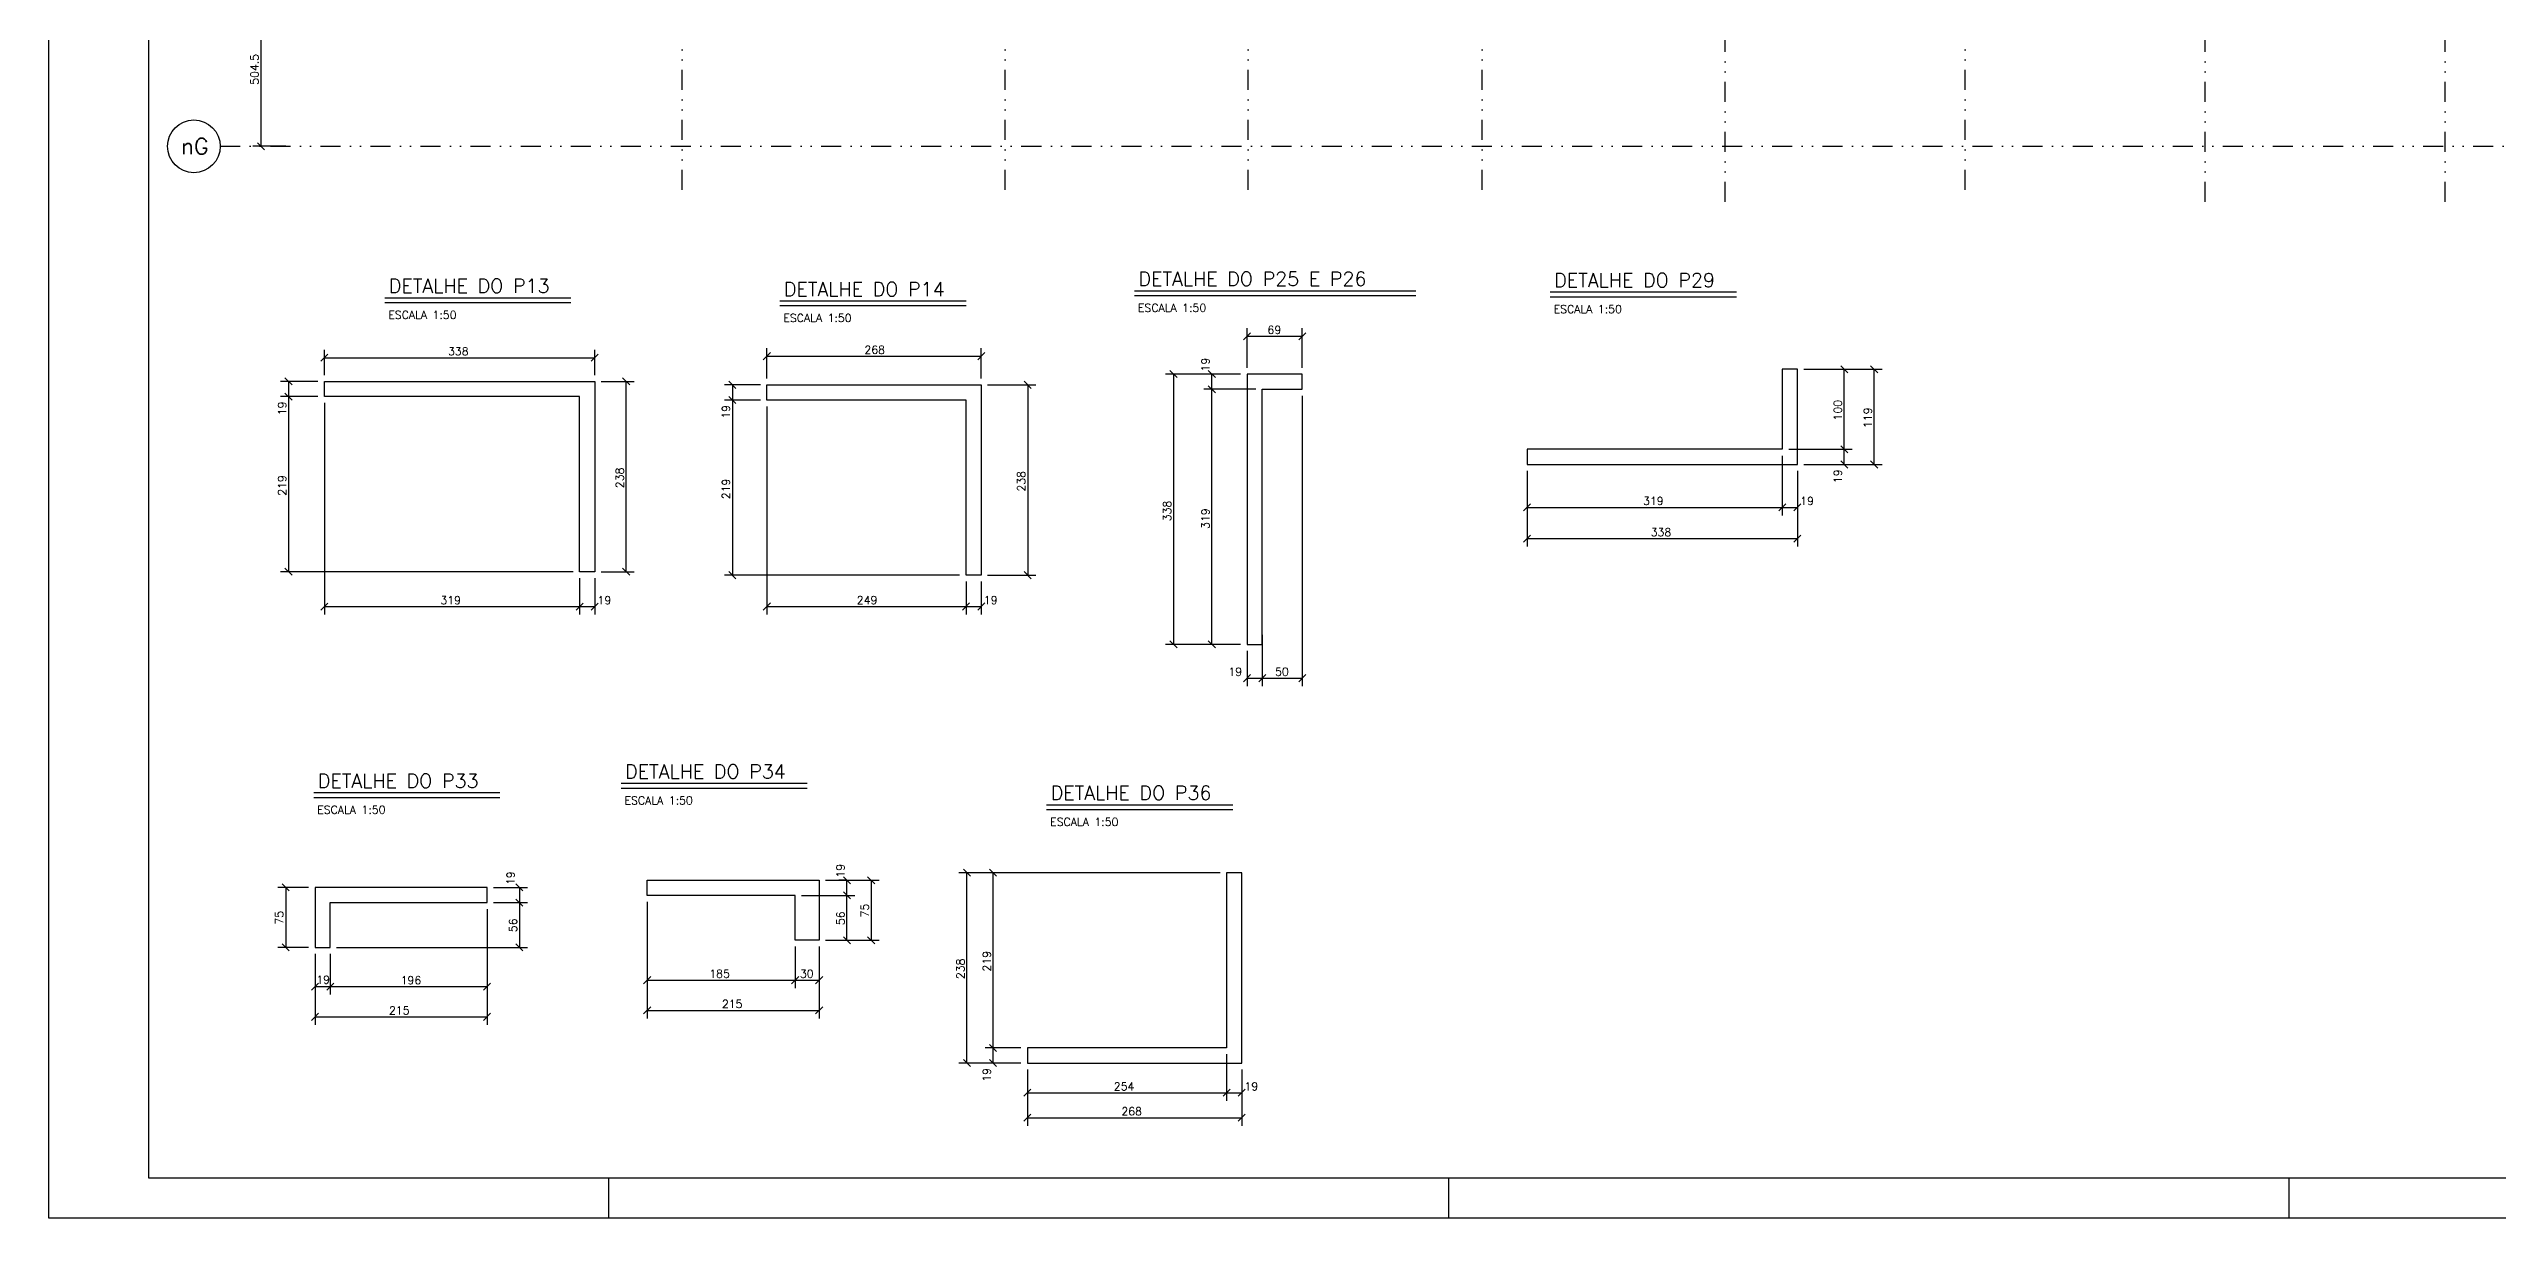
# Model space of a CAD drawing. Extents: x 535712 to 550587, y -55 to 10457.
# Drawn here: x 535712 to 543362, y -55 to 3599 of the extents above; entities that cross this region are included whole.
import ezdxf

# ---------------------------------------------------------------- set-up
doc = ezdxf.new("R2010")
doc.units = 0
doc.header["$LTSCALE"] = 125
doc.header["$MEASUREMENT"] = 0
doc.linetypes.add('DIVIDE', pattern=[1.25, 0.5, -0.25, 0, -0.25, 0, -0.25])
doc.layers.get('0').update_dxf_attribs({"linetype": 'CONTINUOUS'})
for name, color, linetype in [('205', 14, 'DIVIDE'), ('216', 7, 'CONTINUOUS'), ('220', 4, 'CONTINUOUS'), ('221', 5, 'CONTINUOUS'), ('222', 6, 'CONTINUOUS'), ('250', 5, 'CONTINUOUS')]:
    doc.layers.add(name, color=color, linetype=linetype)
doc.styles.get("Standard").update_dxf_attribs({"font": 'ROMANS.SHX'})

msp = doc.modelspace()

# ---------------------------------------------------------------- linework, layer by layer
for p, q in [((535711.8, -55.3), (535711.8, 10457.2)), ((537461.8, -55.3), (537461.8, 69.7)), ((540086.8, -55.3), (540086.8, 69.7)), ((542711.8, -55.3), (542711.8, 69.7)), ((550586.8, -55.3), (535711.8, -55.3))]:
    msp.add_line(p, q)
at = {"layer": '205'}
for p, q in [((537690.1, 3158.6), (537690.1, 9862.8)), ((538699.6, 3158.6), (538699.6, 9862.8)), ((539459.1, 3158.6), (539459.1, 9862.8)), ((540190.1, 3158.6), (540190.1, 9862.8)), ((540949.6, 3121.1), (540949.6, 9862.8)), ((541699.6, 3158.6), (541699.6, 9862.8)), ((542449.6, 3121.1), (542449.6, 9862.8)), ((543199.6, 3121.1), (543199.6, 9862.8)), ((536247.2, 3294.7), (545775.3, 3294.7))]:
    msp.add_line(p, q, dxfattribs=at)
at = {"layer": '216'}
for p, q in [((536363.1, 3305.8), (536385.2, 3283.7)), ((539444.7, 2689.9), (539466.8, 2712)), ((539617.2, 2689.9), (539639.3, 2712)), ((536561.4, 2622.8), (536583.5, 2644.9)), ((537406.4, 2622.8), (537428.5, 2644.9)), ((537944, 2627.8), (537966.1, 2649.9)), ((538614, 2627.8), (538636.1, 2649.9)), ((541332.9, 2586.7), (541310.8, 2608.8)), ((541426.6, 2586.7), (541404.5, 2608.8)), ((536449.4, 2570.9), (536471.5, 2548.8)), ((537526.5, 2548.8), (537504.4, 2570.9)), ((537836.4, 2560.2), (537858.5, 2538.1)), ((538759.2, 2560.2), (538781.3, 2538.1)), ((539214.9, 2593.8), (539237, 2571.7)), ((539356.8, 2571.7), (539334.7, 2593.8)), ((539356.8, 2524.2), (539334.7, 2546.3)), ((539356.8, 2524.2), (539334.7, 2546.3)), ((536449.4, 2523.4), (536471.5, 2501.3)), ((536449.4, 2523.4), (536471.5, 2501.3)), ((537836.4, 2512.7), (537858.5, 2490.6)), ((537836.4, 2512.7), (537858.5, 2490.6)), ((541332.9, 2336.7), (541310.8, 2358.8)), ((541332.9, 2336.7), (541310.8, 2358.8)), ((541332.9, 2289.2), (541310.8, 2311.3)), ((541426.6, 2289.2), (541404.5, 2311.3)), ((540319.7, 2155), (540341.8, 2177.1)), ((541117.2, 2155), (541139.3, 2177.1)), ((541117.2, 2155), (541139.3, 2177.1)), ((541164.7, 2155), (541186.8, 2177.1)), ((540319.7, 2057.5), (540341.8, 2079.5)), ((541164.7, 2057.5), (541186.8, 2079.5)), ((536449.4, 1975.9), (536471.5, 1953.8)), ((537526.5, 1953.8), (537504.4, 1975.9)), ((537836.4, 1965.2), (537858.5, 1943.1)), ((538759.2, 1965.2), (538781.3, 1943.1)), ((536561.4, 1845), (536583.5, 1867.1)), ((537358.9, 1845), (537381, 1867.1)), ((537358.9, 1845), (537381, 1867.1)), ((537406.4, 1845), (537428.5, 1867.1)), ((537944, 1845.2), (537966.1, 1867.3)), ((538566.5, 1845.2), (538588.6, 1867.3)), ((538566.5, 1845.2), (538588.6, 1867.3)), ((538614, 1845.2), (538636.1, 1867.3)), ((539214.9, 1748.8), (539237, 1726.7)), ((539356.8, 1726.7), (539334.7, 1748.8)), ((539444.7, 1621.2), (539466.8, 1643.3)), ((539492.2, 1621.2), (539514.3, 1643.3)), ((539492.2, 1621.2), (539514.3, 1643.3)), ((539617.2, 1621.2), (539639.3, 1643.3)), ((538216.3, 989.5), (538194.2, 1011.6)), ((538270.1, 1011.6), (538292.2, 989.5)), ((538591.5, 1013), (538569.4, 1035)), ((538673.3, 1013), (538651.2, 1035)), ((536440.5, 989.3), (536462.6, 967.2)), ((537170.9, 989.3), (537193, 967.2)), ((537170.9, 941.8), (537193, 919.7)), ((537170.9, 941.8), (537193, 919.7)), ((538216.3, 942), (538194.2, 964.1)), ((538216.3, 942), (538194.2, 964.1)), ((536440.5, 801.8), (536462.6, 779.7)), ((537170.9, 801.8), (537193, 779.7)), ((538216.3, 802), (538194.2, 824.1)), ((538270.1, 824.1), (538292.2, 802)), ((537570, 677.2), (537592.1, 699.3)), ((538032.5, 677.2), (538054.6, 699.3)), ((538032.5, 677.2), (538054.6, 699.3)), ((538107.5, 677.2), (538129.6, 699.3)), ((536532.2, 657), (536554.3, 679.1)), ((536579.7, 657), (536601.8, 679.1)), ((536579.7, 657), (536601.8, 679.1)), ((537069.7, 657), (537091.8, 679.1)), ((536532.2, 562.5), (536554.3, 584.6)), ((537069.7, 562.5), (537091.8, 584.6)), ((537570, 582.7), (537592.1, 604.8)), ((538107.5, 582.7), (538129.6, 604.8)), ((538673.3, 465.5), (538651.2, 487.5)), ((538673.3, 465.5), (538651.2, 487.5)), ((538591.5, 418), (538569.4, 440)), ((538673.3, 418), (538651.2, 440)), ((538758.2, 325.2), (538780.3, 347.3)), ((539380.7, 325.2), (539402.8, 347.3)), ((539380.7, 325.2), (539402.8, 347.3)), ((539428.2, 325.2), (539450.3, 347.3)), ((538758.2, 247.4), (538780.3, 269.4)), ((539428.2, 247.4), (539450.3, 269.4))]:
    msp.add_line(p, q, dxfattribs=at)
at = {"layer": '220'}
for points in [[(537417.5, 2559.9), (537417.5, 1964.9), (537370, 1964.9), (537370, 2512.4), (536572.5, 2512.4), (536572.5, 2559.9), (537417.5, 2559.9)], [(538625.1, 2549.2), (538625.1, 1954.2), (538577.6, 1954.2), (538577.6, 2501.7), (537955.1, 2501.7), (537955.1, 2549.2), (538625.1, 2549.2)], [(539503.2, 1787.7), (539503.2, 1787.7), (539503.2, 2535.2), (539628.2, 2535.2), (539628.2, 2582.7), (539455.7, 2582.7), (539455.7, 1737.7), (539503.2, 1737.7), (539503.2, 1787.7)], [(540330.8, 2347.7), (540330.8, 2300.2), (541175.8, 2300.2), (541175.8, 2597.7), (541128.3, 2597.7), (541128.3, 2347.7), (540330.8, 2347.7)], [(538043.5, 953), (537581, 953), (537581, 1000.5), (538118.5, 1000.5), (538118.5, 813), (538043.5, 813), (538043.5, 953)], [(539439.3, 429), (539439.3, 1024), (539391.8, 1024), (539391.8, 476.5), (538769.3, 476.5), (538769.3, 429), (539439.3, 429)], [(536590.8, 930.7), (537080.8, 930.7), (537080.8, 978.2), (536543.3, 978.2), (536543.3, 790.7), (536590.8, 790.7), (536590.8, 930.7)]]:
    msp.add_lwpolyline(points, dxfattribs=at)
at = {"layer": '221'}
for p, q in [((536761.1, 2806.4), (537343.1, 2806.4)), ((537995.7, 2796.8), (538577.7, 2796.8)), ((539103.8, 2828.5), (539982.8, 2828.5)), ((540402.9, 2824.4), (540984.9, 2824.4)), ((536539.1, 1259.6), (537121.1, 1259.6)), ((537499.5, 1288.6), (538081.5, 1288.6)), ((538829.5, 1221.6), (539411.5, 1221.6))]:
    msp.add_line(p, q, dxfattribs=at)
msp.add_circle((536164.7, 3294.7), 82.5, dxfattribs=at)
at = {"layer": '222'}
for p, q in [((536024.3, 69.7), (536024.3, 10332.2)), ((539103.8, 2843.5), (539982.8, 2843.5)), ((540402.9, 2839.4), (540984.9, 2839.4)), ((536761.1, 2821.4), (537343.1, 2821.4)), ((537995.7, 2811.8), (538577.7, 2811.8)), ((537499.5, 1303.6), (538081.5, 1303.6)), ((536539.1, 1274.6), (537121.1, 1274.6)), ((538829.5, 1236.6), (539411.5, 1236.6)), ((550461.8, 69.7), (536024.3, 69.7))]:
    msp.add_line(p, q, dxfattribs=at)
at = {"layer": '250'}
for p, q in [((536374.2, 3799.2), (536374.2, 3294.7)), ((536451.7, 3294.7), (536349.2, 3294.7)), ((539455.7, 2602.7), (539455.7, 2725.9)), ((539455.7, 2700.9), (539628.2, 2700.9)), ((539628.2, 2602.7), (539628.2, 2725.9)), ((536572.5, 2579.9), (536572.5, 2658.9)), ((536572.5, 2633.9), (537417.5, 2633.9)), ((537417.5, 2579.9), (537417.5, 2658.9)), ((537955.1, 2569.2), (537955.1, 2663.8)), ((537955.1, 2638.8), (538625.1, 2638.8)), ((538625.1, 2569.2), (538625.1, 2663.8)), ((536552.5, 2559.9), (536435.5, 2559.9)), ((536460.5, 2559.9), (536460.5, 2512.4)), ((537437.5, 2559.9), (537540.5, 2559.9)), ((537515.5, 1964.9), (537515.5, 2559.9)), ((537935.1, 2549.2), (537822.5, 2549.2)), ((537847.5, 2549.2), (537847.5, 2501.7)), ((538645.1, 2549.2), (538795.2, 2549.2)), ((538770.2, 2549.2), (538770.2, 1954.2)), ((539435.7, 2582.7), (539200.9, 2582.7)), ((539225.9, 2582.7), (539225.9, 1737.7)), ((539345, 2582.7), (539320.8, 2582.7)), ((539483.2, 2535.2), (539320.8, 2535.2)), ((539345.8, 2535.2), (539345.8, 2582.7)), ((539345.8, 1737.7), (539345.8, 2535.2)), ((541195.8, 2597.7), (541440.6, 2597.7)), ((541321.9, 2347.7), (541321.9, 2597.7)), ((541329.3, 2597.7), (541346.9, 2597.7)), ((541415.6, 2300.2), (541415.6, 2597.7)), ((536552.5, 2512.4), (536435.5, 2512.4)), ((536460.5, 2512.4), (536460.5, 1964.9)), ((536572.5, 2492.4), (536572.5, 1831)), ((537935.1, 2501.7), (537822.5, 2501.7)), ((537847.5, 2501.7), (537847.5, 1954.2)), ((537955.1, 2481.7), (537955.1, 1831.2)), ((539628.2, 2515.2), (539628.2, 1607.3)), ((541128.3, 2327.7), (541128.3, 2141.1)), ((541148.3, 2347.7), (541346.9, 2347.7)), ((541195.8, 2300.2), (541440.6, 2300.2)), ((541215.8, 2300.2), (541346.9, 2300.2)), ((541321.9, 2300.2), (541321.9, 2347.7)), ((540330.8, 2280.2), (540330.8, 2043.5)), ((540330.8, 2280.2), (540330.8, 2141.1)), ((541175.8, 2280.2), (541175.8, 2043.5)), ((540330.8, 2166.1), (541128.3, 2166.1)), ((541128.3, 2166.1), (541175.8, 2166.1)), ((541175.8, 2167.2), (541175.8, 2141.1)), ((540330.8, 2068.5), (541175.8, 2068.5)), ((537350, 1964.9), (536435.5, 1964.9)), ((537370, 1944.9), (537370, 1831)), ((537417.5, 1944.9), (537417.5, 1831)), ((537437.5, 1964.9), (537540.5, 1964.9)), ((538557.6, 1954.2), (537822.5, 1954.2)), ((538577.6, 1934.2), (538577.6, 1831.2)), ((538625.1, 1934.2), (538625.1, 1831.2)), ((538645.1, 1954.2), (538795.2, 1954.2)), ((536572.5, 1856), (537370, 1856)), ((537370, 1856), (537417.5, 1856)), ((537955.1, 1856.2), (538577.6, 1856.2)), ((538577.6, 1856.2), (538625.1, 1856.2)), ((539503.2, 1767.7), (539503.2, 1607.3)), ((539435.7, 1737.7), (539200.9, 1737.7)), ((539435.7, 1737.7), (539320.8, 1737.7)), ((539455.7, 1717.7), (539455.7, 1607.3)), ((539455.7, 1632.3), (539503.2, 1632.3)), ((539503.2, 1632.3), (539628.2, 1632.3)), ((538138.5, 1000.5), (538306.1, 1000.5)), ((538203.2, 1000.5), (538180.3, 1000.5)), ((538205.3, 953), (538205.3, 1000.5)), ((538281.1, 1000.5), (538281.1, 813)), ((539371.8, 1024), (538555.4, 1024)), ((538580.4, 429), (538580.4, 1024)), ((538776.7, 1024), (538637.3, 1024)), ((538662.3, 476.5), (538662.3, 1024)), ((536523.3, 978.2), (536426.6, 978.2)), ((536451.6, 978.2), (536451.6, 790.7)), ((537100.8, 978.2), (537207, 978.2)), ((537100.8, 930.7), (537207, 930.7)), ((537182, 978.2), (537182, 930.7)), ((537182, 930.7), (537182, 790.7)), ((537581, 933), (537581, 568.8)), ((537581, 933), (537581, 663.3)), ((538063.5, 953), (538230.3, 953)), ((538205.3, 813), (538205.3, 953)), ((537080.8, 910.7), (537080.8, 548.6)), ((537080.8, 910.7), (537080.8, 643)), ((536523.3, 790.7), (536426.6, 790.7)), ((536543.3, 770.7), (536543.3, 548.6)), ((536543.3, 770.7), (536543.3, 643)), ((536590.8, 770.7), (536590.8, 643)), ((536610.8, 790.7), (537207, 790.7)), ((538043.5, 793), (538043.5, 663.3)), ((538118.5, 793), (538118.5, 568.8)), ((538138.5, 813), (538306.1, 813)), ((538158.5, 813), (538230.3, 813)), ((536543.3, 668), (536590.8, 668)), ((536590.8, 668), (537080.8, 668)), ((537581, 688.3), (538043.5, 688.3)), ((538043.5, 688.3), (538118.5, 688.3)), ((538118.5, 669.2), (538118.5, 663.3)), ((536543.3, 573.6), (537080.8, 573.6)), ((537581, 593.8), (538118.5, 593.8)), ((538749.3, 476.5), (538637.3, 476.5)), ((538662.3, 429), (538662.3, 476.5)), ((538749.3, 429), (538555.4, 429)), ((538749.3, 429), (538637.3, 429)), ((538769.3, 409), (538769.3, 233.4)), ((538769.3, 409), (538769.3, 311.3)), ((539391.8, 456.5), (539391.8, 311.3)), ((539439.3, 409), (539439.3, 233.4)), ((538769.3, 336.3), (539391.8, 336.3)), ((539391.8, 336.3), (539439.3, 336.3)), ((539439.3, 336.2), (539439.3, 311.3)), ((538769.3, 258.4), (539439.3, 258.4))]:
    msp.add_line(p, q, dxfattribs=at)

# ---------------------------------------------------------------- texts
at = {"layer": '216'}
for s, p in [('504.5', (536366.7, 3487)), ('19', (539338.3, 2591)), ('19', (536453, 2454)), ('19', (537840, 2443.3)), ('100', (541314.4, 2437.7)), ('119', (541408.1, 2414)), ('219', (536453, 2202.4)), ('238', (537508, 2226.1)), ('219', (537840, 2191.7)), ('238', (538762.7, 2215.4)), ('19', (541314.4, 2241.9)), ('338', (539218.4, 2122.7)), ('319', (539338.3, 2099)), ('19', (537167, 985.6)), ('19', (538197.8, 1008.8)), ('75', (538273.6, 884.3)), ('75', (536444.1, 862)), ('56', (537174.5, 838.2)), ('56', (538197.8, 860.5)), ('219', (538654.8, 715.3)), ('238', (538572.9, 691.5)), ('19', (538654.8, 370.7))]:
    msp.add_text(s, height=25, rotation=90, dxfattribs=at).set_placement(p)
for s, p in [('ESCALA 1:50', (536772.2, 2755.3)), ('ESCALA 1:50', (538006.7, 2745.7)), ('ESCALA 1:50', (539114.8, 2777.4)), ('ESCALA 1:50', (540413.9, 2773.3)), ('69', (539519.5, 2708.4)), ('338', (536958.7, 2641.4)), ('268', (538260.1, 2646.3)), ('319', (540693.3, 2173.6)), ('19', (541184.1, 2173.6)), ('338', (540717, 2076)), ('319', (536935, 1863.5)), ('19', (537425.8, 1863.5)), ('249', (538236.3, 1863.7)), ('19', (538633.4, 1863.7)), ('19', (539397.4, 1639.8)), ('50', (539543.2, 1639.8)), ('ESCALA 1:50', (536550.2, 1208.5)), ('ESCALA 1:50', (537510.5, 1237.5)), ('ESCALA 1:50', (538840.5, 1170.5)), ('19', (536547.3, 677.2)), ('196', (536810.8, 675.5)), ('185', (537775.2, 695.8)), ('30', (538058.5, 695.8)), ('215', (537814.7, 601.3)), ('215', (536774.3, 581.1)), ('254', (539039.3, 343.8)), ('19', (539447.6, 343.8)), ('268', (539063, 265.9))]:
    msp.add_text(s, height=25, dxfattribs=at).set_placement(p)
at = {"layer": '220'}
msp.add_text('nG', height=50, dxfattribs=at).set_placement((536124.5, 3269.9))
at = {"layer": '222'}
for s, p in [('DETALHE DO P13', (536773.7, 2836.4)), ('DETALHE DO P14', (538008.2, 2826.8)), ('DETALHE DO P25 E P26', (539116.3, 2858.5)), ('DETALHE DO P29', (540415.4, 2854.4)), ('DETALHE DO P33', (536551.7, 1289.6)), ('DETALHE DO P34', (537512, 1318.6)), ('DETALHE DO P36', (538842, 1251.6))]:
    msp.add_text(s, height=43.75, dxfattribs=at).set_placement(p)

doc.saveas('drawing.dxf')
